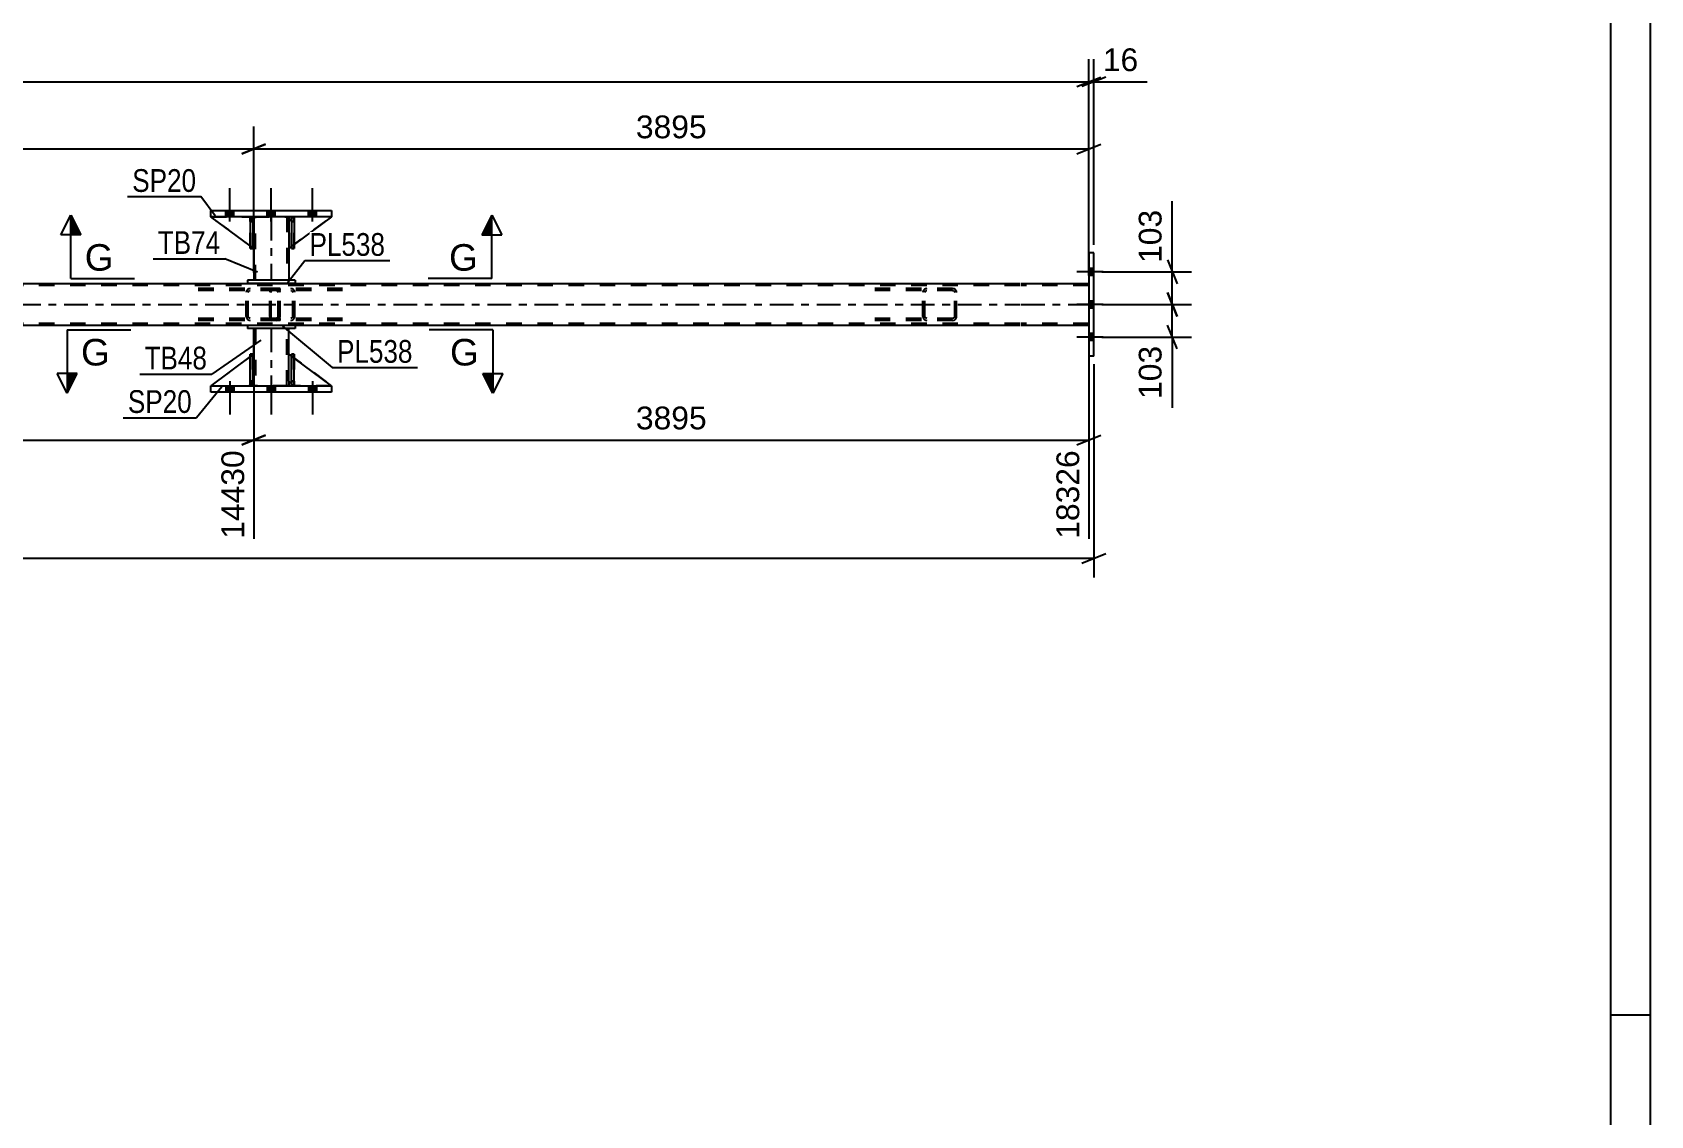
# Model space of a CAD drawing. Header units: millimetres. Extents: x 0 to 841, y 0 to 594.
# Drawn here: x 637.4 to 841, y 136.3 to 272.7 of the extents above; entities that cross this region are included whole.
import ezdxf

# ---------------------------------------------------------------- set-up
doc = ezdxf.new("R2010")
doc.units = ezdxf.units.MM
doc.linetypes.add('DXK_LINE_DOT2', pattern=[3.9198, 1.9599, -1.9599])
doc.linetypes.add('DXK_LINE_DOT3', pattern=[5.9187, 2.979, -0.9799, 0.9799, -0.9799])
doc.styles.add('Arial', font='ARIAL.TTF', dxfattribs={"height": 0.2})
doc.styles.add('Arial Narrow', font='ARIALN.TTF', dxfattribs={"height": 0.2})

# ---------------------------------------------------------------- blocks, each defined once
blk = doc.blocks.new('Unknown-318892622-1113')
at = {"color": 5, "linetype": 'Continuous'}
for p, q in [((841, 0), (841, 594)), ((836, 5), (836, 589)), ((841, 149), (836, 149))]:
    blk.add_line(p, q, dxfattribs=at)
blk = doc.blocks.new('Part-318892622-4234 - 4091')
at = {"color": 2, "linetype": 'Continuous'}
for p, q in [((670.43, 235.81), (664.43, 235.81)), ((664.43, 235.81), (664.43, 235.41)), ((670.43, 235.41), (664.43, 235.41)), ((670.43, 235.81), (670.43, 235.41))]:
    blk.add_line(p, q, dxfattribs=at)
blk = doc.blocks.new('Bolt-318892622-4106 - 4091')
at = {"linetype": 'Continuous'}
for points in [[(661.71, 227.41), (662.75, 227.41), (662.75, 228.21), (661.71, 228.21)], [(661.71, 227.41), (662.75, 227.41), (662.75, 228.21), (661.71, 228.21)], [(661.71, 227.41), (662.75, 227.41), (662.75, 228.21), (661.71, 228.21)], [(666.91, 227.41), (667.95, 227.41), (667.95, 228.21), (666.91, 228.21)], [(666.91, 227.41), (667.95, 227.41), (667.95, 228.21), (666.91, 228.21)], [(672.11, 227.41), (673.15, 227.41), (673.15, 228.21), (672.11, 228.21)], [(672.11, 227.41), (673.15, 227.41), (673.15, 228.21), (672.11, 228.21)], [(672.11, 227.41), (673.15, 227.41), (673.15, 228.21), (672.11, 228.21)]]:
    blk.add_hatch(color=1, dxfattribs=at).paths.add_polyline_path(points)
at = {"color": 1, "linetype": 'Continuous'}
for p, q in [((661.71, 228.21), (661.71, 227.41)), ((661.71, 228.21), (661.71, 227.41)), ((661.71, 228.21), (661.71, 227.41)), ((662.23, 228.81), (662.23, 224.61)), ((662.23, 228.81), (662.23, 224.61)), ((662.23, 228.81), (662.23, 224.61)), ((662.75, 228.21), (662.75, 227.41)), ((662.75, 228.21), (662.75, 227.41)), ((662.75, 228.21), (662.75, 227.41)), ((666.91, 228.21), (666.91, 227.41)), ((666.91, 228.21), (666.91, 227.41)), ((667.43, 228.81), (667.43, 224.61)), ((667.43, 228.81), (667.43, 224.61)), ((667.95, 228.21), (667.95, 227.41)), ((667.95, 228.21), (667.95, 227.41)), ((672.11, 228.21), (672.11, 227.41)), ((672.11, 228.21), (672.11, 227.41)), ((672.11, 228.21), (672.11, 227.41)), ((672.63, 228.81), (672.63, 224.61)), ((672.63, 228.81), (672.63, 224.61)), ((672.63, 228.81), (672.63, 224.61)), ((673.15, 228.21), (673.15, 227.41)), ((673.15, 228.21), (673.15, 227.41)), ((673.15, 228.21), (673.15, 227.41))]:
    blk.add_line(p, q, dxfattribs=at)
blk = doc.blocks.new('Bolt-318892622-4139 - 4091')
at = {"linetype": 'Continuous'}
for points in [[(770.3, 242.99), (770.3, 242.11), (770.94, 242.11), (770.94, 242.99)], [(770.3, 242.99), (770.3, 242.11), (770.94, 242.11), (770.94, 242.99)], [(770.3, 242.99), (770.3, 242.11), (770.94, 242.11), (770.94, 242.99)], [(770.3, 238.87), (770.3, 237.99), (770.94, 237.99), (770.94, 238.87)], [(770.3, 238.87), (770.3, 237.99), (770.94, 237.99), (770.94, 238.87)], [(770.3, 234.79), (770.3, 233.91), (770.94, 233.91), (770.94, 234.79)], [(770.3, 234.79), (770.3, 233.91), (770.94, 233.91), (770.94, 234.79)], [(770.3, 234.79), (770.3, 233.91), (770.94, 233.91), (770.94, 234.79)]]:
    blk.add_hatch(color=1, dxfattribs=at).paths.add_polyline_path(points)
at = {"color": 1, "linetype": 'Continuous'}
for p, q in [((772.1, 242.55), (768.78, 242.55)), ((772.1, 242.55), (768.78, 242.55)), ((772.1, 242.55), (768.78, 242.55)), ((770.94, 242.99), (770.3, 242.99)), ((770.94, 242.99), (770.3, 242.99)), ((770.94, 242.99), (770.3, 242.99)), ((770.94, 242.11), (770.3, 242.11)), ((770.94, 242.11), (770.3, 242.11)), ((770.94, 242.11), (770.3, 242.11)), ((772.1, 238.43), (768.78, 238.43)), ((772.1, 238.43), (768.78, 238.43)), ((770.94, 238.87), (770.3, 238.87)), ((770.94, 238.87), (770.3, 238.87)), ((770.94, 237.99), (770.3, 237.99)), ((770.94, 237.99), (770.3, 237.99)), ((772.1, 234.35), (768.78, 234.35)), ((772.1, 234.35), (768.78, 234.35)), ((772.1, 234.35), (768.78, 234.35)), ((770.94, 234.79), (770.3, 234.79)), ((770.94, 234.79), (770.3, 234.79)), ((770.94, 234.79), (770.3, 234.79)), ((770.94, 233.91), (770.3, 233.91)), ((770.94, 233.91), (770.3, 233.91)), ((770.94, 233.91), (770.3, 233.91))]:
    blk.add_line(p, q, dxfattribs=at)
blk = doc.blocks.new('Part-318892622-4207 - 4091')
at = {"color": 7, "linetype": 'DXK_LINE_DOT2'}
for p, q in [((665.23, 232.21), (659.83, 228.21)), ((665.23, 228.81), (665.23, 232.21)), ((665.23, 232.21), (665.23, 228.81)), ((659.83, 228.21), (664.63, 228.21)), ((664.63, 228.21), (665.23, 228.81)), ((665.23, 228.81), (664.63, 228.21)), ((665.23, 228.81), (665.23, 228.81))]:
    blk.add_line(p, q, dxfattribs=at)
blk = doc.blocks.new('Part-318892622-4147 - 4091')
at = {"color": 2, "linetype": 'Continuous'}
for p, q in [((670.43, 241.49), (664.43, 241.49)), ((664.43, 241.49), (664.43, 241.09)), ((670.43, 241.09), (664.43, 241.09)), ((670.43, 241.49), (670.43, 241.09))]:
    blk.add_line(p, q, dxfattribs=at)
blk = doc.blocks.new('Part-318892622-4216 - 4091')
at = {"color": 7, "linetype": 'DXK_LINE_DOT2'}
for p, q in [((753.17, 240.45), (742.32, 240.45)), ((749.94, 240.45), (749.74, 240.42)), ((753.37, 240.42), (753.17, 240.45)), ((753.17, 240.21), (742.32, 240.21)), ((749.46, 240.16), (749.43, 239.97)), ((749.43, 236.93), (749.43, 239.97)), ((749.68, 239.97), (749.7, 240.06)), ((749.68, 236.93), (749.68, 239.97)), ((749.7, 240.06), (749.76, 240.14)), ((749.76, 240.14), (749.84, 240.19)), ((749.84, 240.19), (749.94, 240.21)), ((753.17, 240.21), (753.27, 240.19)), ((753.27, 240.19), (753.35, 240.14)), ((753.35, 240.14), (753.41, 240.06)), ((753.41, 240.06), (753.43, 239.97)), ((753.43, 236.93), (753.43, 239.97)), ((753.68, 239.97), (753.64, 240.16)), ((753.68, 236.93), (753.68, 239.97)), ((753.17, 236.69), (742.32, 236.69)), ((753.17, 236.45), (742.32, 236.45)), ((749.43, 236.93), (749.46, 236.75)), ((749.7, 236.84), (749.68, 236.93)), ((749.76, 236.76), (749.7, 236.84)), ((749.74, 236.49), (749.94, 236.45)), ((749.84, 236.71), (749.76, 236.76)), ((749.94, 236.69), (749.84, 236.71)), ((753.27, 236.71), (753.17, 236.69)), ((753.17, 236.45), (753.37, 236.49)), ((753.35, 236.76), (753.27, 236.71)), ((753.41, 236.84), (753.35, 236.76)), ((753.43, 236.93), (753.41, 236.84)), ((753.64, 236.75), (753.68, 236.93))]:
    blk.add_line(p, q, dxfattribs=at)
for centre, start, end in [((749.92, 239.95), 110.7583, 155.68), ((753.19, 239.95), 24.32, 69.2417), ((749.92, 236.95), 204.32, 249.2417), ((753.19, 236.95), 290.7583, 335.68)]:
    blk.add_arc(centre, 0.496, start, end, dxfattribs=at)
blk = doc.blocks.new('Part-318892622-4152 - 4091')
at = {"color": 2, "linetype": 'Continuous'}
for p, q in [((102.77, 241.09), (761.68, 241.09)), ((761.78, 241.09), (770.3, 241.09)), ((664.43, 235.81), (500.16, 235.81)), ((761.68, 235.81), (670.43, 235.81)), ((770.3, 235.81), (761.78, 235.81))]:
    blk.add_line(p, q, dxfattribs=at)
at = {"color": 7, "linetype": 'DXK_LINE_DOT2'}
for p, q in [((761.68, 240.85), (102.77, 240.85)), ((770.3, 240.85), (761.78, 240.85)), ((770.3, 241.09), (770.3, 235.81)), ((761.68, 236.05), (102.77, 236.05)), ((670.43, 235.81), (664.43, 235.81)), ((770.3, 236.05), (761.78, 236.05))]:
    blk.add_line(p, q, dxfattribs=at)
at = {"color": 7, "linetype": 'DXK_LINE_DOT3'}
for p, q in [((102.77, 238.45), (761.68, 238.45)), ((761.78, 238.45), (770.3, 238.45))]:
    blk.add_line(p, q, dxfattribs=at)
blk = doc.blocks.new('Part-318892622-4229 - 4091')
at = {"color": 2, "linetype": 'Continuous'}
for p, q in [((665.23, 232.21), (665.23, 235.41)), ((669.63, 232.21), (669.63, 235.41)), ((665.23, 228.21), (665.23, 228.81)), ((669.63, 228.81), (669.63, 228.21))]:
    blk.add_line(p, q, dxfattribs=at)
at = {"color": 7, "linetype": 'DXK_LINE_DOT2'}
for p, q in [((669.63, 235.41), (665.23, 235.41)), ((665.47, 235.41), (665.47, 228.21)), ((669.39, 228.21), (669.39, 235.41)), ((665.23, 228.81), (665.23, 232.21)), ((669.63, 228.81), (669.63, 232.21)), ((669.63, 228.21), (665.23, 228.21))]:
    blk.add_line(p, q, dxfattribs=at)
at = {"color": 7, "linetype": 'DXK_LINE_DOT3'}
blk.add_line((667.43, 235.41), (667.43, 228.21), dxfattribs=at)
blk = doc.blocks.new('Part-318892622-4177 - 4091')
at = {"color": 2, "linetype": 'Continuous'}
for p, q in [((664.79, 245.82), (659.83, 249.49)), ((664.79, 249.34), (664.63, 249.49)), ((665.23, 248.89), (665.11, 249.02)), ((665.23, 248.89), (665.23, 248.89)), ((665.23, 245.49), (665.23, 248.89)), ((665.11, 245.59), (665.23, 245.49)), ((665.23, 245.49), (665.23, 245.49))]:
    blk.add_line(p, q, dxfattribs=at)
at = {"color": 7, "linetype": 'DXK_LINE_DOT2'}
for p, q in [((664.63, 249.49), (659.83, 249.49)), ((659.83, 249.49), (659.83, 249.49)), ((664.63, 249.49), (665.23, 248.89)), ((665.11, 249.02), (664.79, 249.34)), ((665.23, 248.89), (665.23, 245.49)), ((665.11, 245.59), (664.79, 245.82))]:
    blk.add_line(p, q, dxfattribs=at)
blk = doc.blocks.new('Part-318892622-4178 - 4091')
at = {"color": 7, "linetype": 'DXK_LINE_DOT2'}
for p, q in [((669.99, 248.89), (669.99, 249.49)), ((669.99, 249.49), (669.99, 249.49)), ((669.99, 249.49), (669.99, 245.49)), ((669.99, 249.49), (670.31, 249.49)), ((669.99, 245.49), (669.99, 248.89)), ((669.99, 248.89), (670.31, 248.89)), ((670.31, 249.49), (670.31, 248.89)), ((670.31, 245.49), (670.31, 249.49)), ((670.31, 248.89), (670.31, 245.49)), ((669.99, 245.49), (670.31, 245.49))]:
    blk.add_line(p, q, dxfattribs=at)
blk = doc.blocks.new('Part-318892622-4179 - 4091')
at = {"color": 7, "linetype": 'DXK_LINE_DOT2'}
for p, q in [((664.79, 248.89), (664.79, 249.49)), ((664.79, 249.49), (664.79, 249.49)), ((664.79, 249.49), (664.79, 245.49)), ((664.79, 249.49), (665.11, 249.49)), ((664.79, 245.49), (664.79, 248.89)), ((664.79, 248.89), (665.11, 248.89)), ((665.11, 249.49), (665.11, 248.89)), ((665.11, 245.49), (665.11, 249.49)), ((665.11, 248.89), (665.11, 245.49)), ((664.79, 245.49), (665.11, 245.49))]:
    blk.add_line(p, q, dxfattribs=at)
blk = doc.blocks.new('Part-318892622-4180 - 4091')
at = {"color": 2, "linetype": 'Continuous'}
for p, q in [((670.31, 249.49), (669.99, 249.49)), ((669.99, 249.49), (669.99, 245.49)), ((670.31, 249.49), (670.31, 249.49)), ((670.31, 249.49), (670.31, 245.49)), ((670.31, 245.49), (669.99, 245.49))]:
    blk.add_line(p, q, dxfattribs=at)
at = {"color": 7, "linetype": 'DXK_LINE_DOT2'}
for p, q in [((669.99, 249.49), (669.99, 248.89)), ((669.99, 249.49), (669.99, 249.49)), ((670.31, 248.89), (669.99, 248.89)), ((669.99, 248.89), (669.99, 245.49)), ((670.31, 248.89), (670.31, 249.49)), ((670.31, 249.49), (670.31, 249.49)), ((670.31, 245.49), (670.31, 248.89))]:
    blk.add_line(p, q, dxfattribs=at)
blk = doc.blocks.new('Part-318892622-4181 - 4091')
at = {"color": 2, "linetype": 'Continuous'}
for p, q in [((665.11, 249.49), (664.79, 249.49)), ((664.79, 249.49), (664.79, 245.49)), ((665.11, 249.49), (665.11, 249.49)), ((665.11, 249.49), (665.11, 245.49)), ((665.11, 245.49), (664.79, 245.49))]:
    blk.add_line(p, q, dxfattribs=at)
at = {"color": 7, "linetype": 'DXK_LINE_DOT2'}
for p, q in [((664.79, 249.49), (664.79, 248.89)), ((664.79, 249.49), (664.79, 249.49)), ((665.11, 248.89), (664.79, 248.89)), ((664.79, 248.89), (664.79, 245.49)), ((665.11, 248.89), (665.11, 249.49)), ((665.11, 249.49), (665.11, 249.49)), ((665.11, 245.49), (665.11, 248.89))]:
    blk.add_line(p, q, dxfattribs=at)
blk = doc.blocks.new('Part-318892622-4186 - 4091')
at = {"color": 2, "linetype": 'Continuous'}
for p, q in [((665.23, 249.49), (665.23, 248.89)), ((669.63, 249.49), (669.63, 248.89)), ((665.23, 245.49), (665.23, 241.49)), ((669.63, 245.49), (669.63, 241.49))]:
    blk.add_line(p, q, dxfattribs=at)
at = {"color": 7, "linetype": 'DXK_LINE_DOT2'}
for p, q in [((665.23, 249.49), (669.63, 249.49)), ((665.23, 248.89), (665.23, 245.49)), ((665.47, 241.49), (665.47, 249.49)), ((669.39, 249.49), (669.39, 241.49)), ((669.63, 248.89), (669.63, 245.49)), ((669.63, 241.49), (665.23, 241.49))]:
    blk.add_line(p, q, dxfattribs=at)
at = {"color": 7, "linetype": 'DXK_LINE_DOT3'}
blk.add_line((667.43, 249.49), (667.43, 241.49), dxfattribs=at)
blk = doc.blocks.new('Part-318892622-4205 - 4091')
at = {"color": 7, "linetype": 'DXK_LINE_DOT2'}
for p, q in [((669.63, 228.81), (669.63, 232.21)), ((669.63, 232.21), (675.03, 228.21)), ((670.23, 228.21), (669.63, 228.81)), ((675.03, 228.21), (670.23, 228.21))]:
    blk.add_line(p, q, dxfattribs=at)
blk = doc.blocks.new('Part-318892622-4206 - 4091')
at = {"color": 2, "linetype": 'Continuous'}
for p, q in [((669.63, 228.81), (669.63, 232.21)), ((669.63, 232.21), (669.99, 231.95)), ((675.03, 228.21), (670.31, 231.71)), ((669.99, 228.46), (669.63, 228.81))]:
    blk.add_line(p, q, dxfattribs=at)
at = {"color": 7, "linetype": 'DXK_LINE_DOT2'}
for p, q in [((670.31, 231.71), (669.99, 231.95)), ((669.99, 228.46), (670.23, 228.21)), ((670.23, 228.21), (675.03, 228.21))]:
    blk.add_line(p, q, dxfattribs=at)
blk = doc.blocks.new('Part-318892622-4208 - 4091')
at = {"color": 2, "linetype": 'Continuous'}
for p, q in [((665.23, 232.21), (665.11, 232.12)), ((665.23, 228.81), (665.23, 232.21)), ((664.79, 231.88), (659.83, 228.21)), ((664.79, 228.37), (664.63, 228.21)), ((665.23, 228.81), (665.11, 228.69)), ((665.23, 228.81), (665.23, 228.81))]:
    blk.add_line(p, q, dxfattribs=at)
at = {"color": 7, "linetype": 'DXK_LINE_DOT2'}
for p, q in [((665.23, 228.81), (665.23, 232.21)), ((665.11, 232.12), (664.79, 231.88)), ((659.83, 228.21), (659.83, 228.21)), ((659.83, 228.21), (664.63, 228.21)), ((665.23, 228.81), (664.63, 228.21)), ((665.11, 228.69), (664.79, 228.37))]:
    blk.add_line(p, q, dxfattribs=at)
blk = doc.blocks.new('Part-318892622-4209 - 4091')
at = {"color": 7, "linetype": 'DXK_LINE_DOT2'}
for p, q in [((670.31, 232.21), (669.99, 232.21)), ((669.99, 228.81), (669.99, 232.21)), ((669.99, 232.21), (669.99, 228.21)), ((670.31, 232.21), (670.31, 228.81)), ((670.31, 228.21), (670.31, 232.21)), ((670.31, 228.81), (669.99, 228.81)), ((669.99, 228.21), (669.99, 228.81)), ((670.31, 228.21), (669.99, 228.21)), ((670.31, 228.81), (670.31, 228.21)), ((670.31, 228.21), (670.31, 228.21))]:
    blk.add_line(p, q, dxfattribs=at)
blk = doc.blocks.new('Part-318892622-4210 - 4091')
at = {"color": 7, "linetype": 'DXK_LINE_DOT2'}
for p, q in [((665.11, 232.21), (664.79, 232.21)), ((664.79, 228.81), (664.79, 232.21)), ((664.79, 228.21), (664.79, 232.21)), ((665.11, 232.21), (665.11, 228.81)), ((665.11, 228.21), (665.11, 232.21)), ((665.11, 228.81), (664.79, 228.81)), ((664.79, 228.21), (664.79, 228.81)), ((665.11, 228.21), (664.79, 228.21)), ((665.11, 228.81), (665.11, 228.21)), ((665.11, 228.21), (665.11, 228.21))]:
    blk.add_line(p, q, dxfattribs=at)
blk = doc.blocks.new('Part-318892622-4223 - 4091')
at = {"color": 2, "linetype": 'Continuous'}
for p, q in [((669.99, 228.21), (669.99, 232.21)), ((669.99, 232.21), (670.31, 232.21)), ((670.31, 228.21), (670.31, 232.21)), ((669.99, 228.21), (669.99, 228.21)), ((670.31, 228.21), (669.99, 228.21))]:
    blk.add_line(p, q, dxfattribs=at)
at = {"color": 7, "linetype": 'DXK_LINE_DOT2'}
for p, q in [((669.99, 232.21), (669.99, 228.81)), ((670.31, 228.81), (670.31, 232.21)), ((669.99, 228.81), (669.99, 228.21)), ((669.99, 228.81), (670.31, 228.81)), ((669.99, 228.21), (669.99, 228.21)), ((669.99, 228.21), (669.99, 228.21)), ((670.31, 228.21), (670.31, 228.81)), ((670.31, 228.21), (670.31, 228.21))]:
    blk.add_line(p, q, dxfattribs=at)
blk = doc.blocks.new('Part-318892622-4224 - 4091')
at = {"color": 2, "linetype": 'Continuous'}
for p, q in [((664.79, 228.21), (664.79, 232.21)), ((664.79, 232.21), (665.11, 232.21)), ((665.11, 228.21), (665.11, 232.21)), ((664.79, 228.21), (664.79, 228.21)), ((665.11, 228.21), (664.79, 228.21))]:
    blk.add_line(p, q, dxfattribs=at)
at = {"color": 7, "linetype": 'DXK_LINE_DOT2'}
for p, q in [((664.79, 232.21), (664.79, 228.81)), ((665.11, 228.81), (665.11, 232.21)), ((664.79, 228.81), (664.79, 228.21)), ((664.79, 228.81), (665.11, 228.81)), ((664.79, 228.21), (664.79, 228.21)), ((664.79, 228.21), (664.79, 228.21)), ((665.11, 228.21), (665.11, 228.81)), ((665.11, 228.21), (665.11, 228.21))]:
    blk.add_line(p, q, dxfattribs=at)
blk = doc.blocks.new('Bolt-318892622-4255 - 4091')
at = {"linetype": 'Continuous'}
for points in [[(662.75, 250.29), (661.71, 250.29), (661.71, 249.49), (662.75, 249.49)], [(662.75, 250.29), (661.71, 250.29), (661.71, 249.49), (662.75, 249.49)], [(662.75, 250.29), (661.71, 250.29), (661.71, 249.49), (662.75, 249.49)], [(667.95, 250.29), (666.91, 250.29), (666.91, 249.49), (667.95, 249.49)], [(667.95, 250.29), (666.91, 250.29), (666.91, 249.49), (667.95, 249.49)], [(673.15, 250.29), (672.11, 250.29), (672.11, 249.49), (673.15, 249.49)], [(673.15, 250.29), (672.11, 250.29), (672.11, 249.49), (673.15, 249.49)], [(673.15, 250.29), (672.11, 250.29), (672.11, 249.49), (673.15, 249.49)]]:
    blk.add_hatch(color=1, dxfattribs=at).paths.add_polyline_path(points)
at = {"color": 1, "linetype": 'Continuous'}
for p, q in [((662.23, 248.89), (662.23, 253.09)), ((662.23, 248.89), (662.23, 253.09)), ((662.23, 248.89), (662.23, 253.09)), ((667.43, 248.89), (667.43, 253.09)), ((667.43, 248.89), (667.43, 253.09)), ((672.63, 248.89), (672.63, 253.09)), ((672.63, 248.89), (672.63, 253.09)), ((672.63, 248.89), (672.63, 253.09)), ((661.71, 249.49), (661.71, 250.29)), ((661.71, 249.49), (661.71, 250.29)), ((661.71, 249.49), (661.71, 250.29)), ((662.75, 249.49), (662.75, 250.29)), ((662.75, 249.49), (662.75, 250.29)), ((662.75, 249.49), (662.75, 250.29)), ((666.91, 249.49), (666.91, 250.29)), ((666.91, 249.49), (666.91, 250.29)), ((667.95, 249.49), (667.95, 250.29)), ((667.95, 249.49), (667.95, 250.29)), ((672.11, 249.49), (672.11, 250.29)), ((672.11, 249.49), (672.11, 250.29)), ((672.11, 249.49), (672.11, 250.29)), ((673.15, 249.49), (673.15, 250.29)), ((673.15, 249.49), (673.15, 250.29)), ((673.15, 249.49), (673.15, 250.29))]:
    blk.add_line(p, q, dxfattribs=at)
blk = doc.blocks.new('Part-318892622-4280 - 4091')
at = {"color": 7, "linetype": 'DXK_LINE_DOT2'}
for p, q in [((668.04, 240.45), (657.18, 240.45)), ((664.8, 240.45), (664.61, 240.42)), ((668.23, 240.42), (668.04, 240.45)), ((668.04, 240.21), (657.18, 240.21)), ((664.33, 240.16), (664.29, 239.97)), ((664.29, 236.93), (664.29, 239.97)), ((664.55, 239.97), (664.57, 240.06)), ((664.55, 236.93), (664.55, 239.97)), ((664.57, 240.06), (664.62, 240.14)), ((664.62, 240.14), (664.7, 240.19)), ((664.7, 240.19), (664.8, 240.21)), ((668.04, 240.21), (668.13, 240.19)), ((668.13, 240.19), (668.22, 240.14)), ((668.22, 240.14), (668.27, 240.06)), ((668.27, 240.06), (668.29, 239.97)), ((668.29, 236.93), (668.29, 239.97)), ((668.55, 239.97), (668.51, 240.16)), ((668.55, 236.93), (668.55, 239.97)), ((668.04, 236.69), (657.18, 236.69)), ((668.04, 236.45), (657.18, 236.45)), ((664.29, 236.93), (664.33, 236.75)), ((664.57, 236.84), (664.55, 236.93)), ((664.62, 236.76), (664.57, 236.84)), ((664.61, 236.49), (664.8, 236.45)), ((664.7, 236.71), (664.62, 236.76)), ((664.8, 236.69), (664.7, 236.71)), ((668.13, 236.71), (668.04, 236.69)), ((668.04, 236.45), (668.23, 236.49)), ((668.22, 236.76), (668.13, 236.71)), ((668.27, 236.84), (668.22, 236.76)), ((668.29, 236.93), (668.27, 236.84)), ((668.51, 236.75), (668.55, 236.93))]:
    blk.add_line(p, q, dxfattribs=at)
for centre, start, end in [((664.78, 239.95), 110.7583, 155.68), ((668.06, 239.95), 24.32, 69.2417), ((664.78, 236.95), 204.32, 249.2417), ((668.06, 236.95), 290.7583, 335.68)]:
    blk.add_arc(centre, 0.496, start, end, dxfattribs=at)
blk = doc.blocks.new('Part-318892622-4288 - 4091')
at = {"color": 2, "linetype": 'Continuous'}
for p, q in [((659.83, 249.49), (659.83, 250.29)), ((659.83, 250.29), (675.03, 250.29)), ((675.03, 249.49), (659.83, 249.49)), ((675.03, 250.29), (675.03, 249.49))]:
    blk.add_line(p, q, dxfattribs=at)
blk = doc.blocks.new('Part-318892622-4293 - 4091')
at = {"color": 2, "linetype": 'Continuous'}
for p, q in [((659.83, 228.21), (659.83, 228.21)), ((659.83, 227.41), (659.83, 228.21)), ((659.83, 228.21), (675.03, 228.21)), ((675.03, 228.21), (675.03, 228.21)), ((675.03, 228.21), (675.03, 227.41)), ((659.83, 227.41), (659.83, 227.41)), ((675.03, 227.41), (659.83, 227.41)), ((675.03, 227.41), (675.03, 227.41))]:
    blk.add_line(p, q, dxfattribs=at)
at = {"color": 7, "linetype": 'DXK_LINE_DOT2'}
for p, q in [((659.83, 227.41), (659.83, 228.21)), ((675.03, 228.21), (675.03, 227.41))]:
    blk.add_line(p, q, dxfattribs=at)
blk = doc.blocks.new('Part-318892622-4294 - 4091')
at = {"color": 7, "linetype": 'DXK_LINE_DOT2'}
for p, q in [((670.23, 249.49), (669.63, 248.89)), ((669.63, 245.49), (675.03, 249.49)), ((669.63, 248.89), (669.63, 245.49)), ((675.03, 249.49), (670.23, 249.49))]:
    blk.add_line(p, q, dxfattribs=at)
blk = doc.blocks.new('Part-318892622-4295 - 4091')
at = {"color": 2, "linetype": 'Continuous'}
for p, q in [((669.99, 249.25), (669.63, 248.89)), ((669.63, 248.89), (669.63, 245.49)), ((675.03, 249.49), (670.31, 245.99)), ((669.63, 245.49), (669.99, 245.76))]:
    blk.add_line(p, q, dxfattribs=at)
at = {"color": 7, "linetype": 'DXK_LINE_DOT2'}
for p, q in [((670.23, 249.49), (669.99, 249.25)), ((675.03, 249.49), (670.23, 249.49)), ((675.03, 249.49), (675.03, 249.49)), ((675.03, 249.49), (675.03, 249.49)), ((670.31, 245.99), (669.99, 245.76))]:
    blk.add_line(p, q, dxfattribs=at)
blk = doc.blocks.new('Part-318892622-4296 - 4091')
at = {"color": 7, "linetype": 'DXK_LINE_DOT2'}
for p, q in [((665.23, 245.49), (659.83, 249.49)), ((659.83, 249.49), (664.63, 249.49)), ((664.63, 249.49), (665.23, 248.89)), ((665.23, 248.89), (664.63, 249.49)), ((665.23, 248.89), (665.23, 245.49)), ((665.23, 248.89), (665.23, 248.89)), ((665.23, 248.89), (665.23, 245.49))]:
    blk.add_line(p, q, dxfattribs=at)
blk = doc.blocks.new('Part-318892622-4299 - 4091')
at = {"color": 7, "linetype": 'DXK_LINE_DOT2'}
for p, q in [((667.36, 240.31), (667.31, 240.16)), ((667.45, 240.42), (667.36, 240.31)), ((667.56, 240.45), (667.45, 240.42)), ((676.42, 240.45), (667.56, 240.45)), ((668.55, 240.21), (668.55, 240.45)), ((670.08, 240.42), (669.89, 240.45)), ((667.31, 240.16), (667.28, 239.97)), ((667.28, 236.93), (667.28, 239.97)), ((667.42, 239.97), (667.43, 240.06)), ((667.42, 236.93), (667.42, 239.97)), ((667.43, 240.06), (667.46, 240.14)), ((667.46, 240.14), (667.5, 240.19)), ((667.5, 240.19), (667.56, 240.21)), ((676.42, 240.21), (667.56, 240.21)), ((669.89, 240.21), (669.99, 240.19)), ((669.99, 240.19), (670.07, 240.14)), ((670.07, 240.14), (670.12, 240.06)), ((670.12, 240.06), (670.14, 239.97)), ((670.14, 236.93), (670.14, 239.97)), ((670.39, 239.97), (670.35, 240.16)), ((670.39, 236.93), (670.39, 239.97)), ((667.28, 236.93), (667.31, 236.75)), ((667.31, 236.75), (667.36, 236.59)), ((667.36, 236.59), (667.45, 236.49)), ((667.43, 236.84), (667.42, 236.93)), ((667.46, 236.76), (667.43, 236.84)), ((667.45, 236.49), (667.56, 236.45)), ((667.5, 236.71), (667.46, 236.76)), ((667.56, 236.69), (667.5, 236.71)), ((676.42, 236.69), (667.56, 236.69)), ((676.42, 236.45), (667.56, 236.45)), ((668.55, 236.45), (668.55, 236.69)), ((669.99, 236.71), (669.89, 236.69)), ((669.89, 236.45), (670.08, 236.49)), ((670.07, 236.76), (669.99, 236.71)), ((670.12, 236.84), (670.07, 236.76)), ((670.14, 236.93), (670.12, 236.84)), ((670.35, 236.75), (670.39, 236.93))]:
    blk.add_line(p, q, dxfattribs=at)
for centre, start, end in [((669.9, 239.96), 23.8494, 68.8059), ((669.9, 236.95), 291.1941, 336.1506)]:
    blk.add_arc(centre, 0.492, start, end, dxfattribs=at)
blk = doc.blocks.new('Part-318892622-4316 - 4091')
at = {"color": 2, "linetype": 'Continuous'}
for p, q in [((770.94, 244.95), (770.3, 244.95)), ((770.3, 244.95), (770.3, 231.95)), ((770.94, 231.95), (770.94, 244.95)), ((770.94, 231.95), (770.3, 231.95))]:
    blk.add_line(p, q, dxfattribs=at)
blk = doc.blocks.new('StraightDimension-318892622-4525 - 4091')
at = {"color": 7, "linetype": 'Continuous'}
for p, q in [((770.94, 230.95), (770.94, 204.1)), ((93.51, 206.5), (770.94, 206.5)), ((769.44, 205.9), (772.44, 207.1))]:
    blk.add_line(p, q, dxfattribs=at)
blk = doc.blocks.new('StraightDimension-318892622-4394 - 4091')
at = {"color": 7, "linetype": 'Continuous'}
for p, q in [((494.96, 234.41), (494.96, 208.96)), ((665.23, 234.41), (665.23, 208.96)), ((496.46, 221.98), (493.46, 220.78)), ((663.73, 220.78), (666.73, 221.98)), ((494.96, 221.38), (665.23, 221.38))]:
    blk.add_line(p, q, dxfattribs=at)
at = {"color": 0}
blk.add_wipeout([(585.14, 222.13), (585.14, 226.33), (575.05, 226.33), (575.05, 222.13)], dxfattribs=at)
at = {"color": 0, "linetype": 'Continuous'}
blk.add_wipeout([(664.63, 220.68), (660.43, 220.68), (660.43, 208.36), (664.63, 208.36)], dxfattribs=at)
at = {"color": 3, "style": 'Arial'}
blk.add_text('4257', height=2.865, dxfattribs=at).set_placement((575.65, 222.73))
at = {"color": 3, "linetype": 'Continuous', "style": 'Arial'}
blk.add_text('14430', height=2.865, rotation=90.0002, dxfattribs=at).set_placement((664.03, 208.96))
blk = doc.blocks.new('StraightDimension-318892622-4407 - 4091')
at = {"color": 7, "linetype": 'Continuous'}
for p, q in [((665.23, 234.41), (665.23, 208.96)), ((770.3, 234.83), (770.3, 208.96)), ((666.73, 221.98), (663.73, 220.78)), ((768.8, 220.78), (771.8, 221.98)), ((665.23, 221.38), (770.3, 221.38))]:
    blk.add_line(p, q, dxfattribs=at)
at = {"color": 0}
blk.add_wipeout([(722.81, 222.13), (722.81, 226.33), (712.72, 226.33), (712.72, 222.13)], dxfattribs=at)
at = {"color": 0, "linetype": 'Continuous'}
blk.add_wipeout([(769.7, 220.68), (765.5, 220.68), (765.5, 208.36), (769.7, 208.36)], dxfattribs=at)
at = {"color": 3, "style": 'Arial'}
blk.add_text('3895', height=2.865, dxfattribs=at).set_placement((713.32, 222.73))
at = {"color": 3, "linetype": 'Continuous', "style": 'Arial'}
blk.add_text('18326', height=2.865, rotation=90.0002, dxfattribs=at).set_placement((769.1, 208.96))
blk = doc.blocks.new('StraightDimension-318892622-4450 - 4091')
at = {"color": 7, "linetype": 'Continuous'}
for p, q in [((494.96, 242.49), (494.96, 260.87)), ((665.23, 242.49), (665.23, 260.87)), ((496.46, 258.62), (493.46, 257.42)), ((663.73, 257.42), (666.73, 258.62)), ((494.96, 258.02), (665.23, 258.02))]:
    blk.add_line(p, q, dxfattribs=at)
at = {"color": 0}
blk.add_wipeout([(585.14, 258.77), (585.14, 262.97), (575.05, 262.97), (575.05, 258.77)], dxfattribs=at)
at = {"color": 3, "style": 'Arial'}
blk.add_text('4257', height=2.865, dxfattribs=at).set_placement((575.65, 259.37))
blk = doc.blocks.new('StraightDimension-318892622-4463 - 4091')
at = {"color": 7, "linetype": 'Continuous'}
for p, q in [((665.23, 242.49), (665.23, 260.87)), ((770.3, 242.09), (770.3, 260.87)), ((666.73, 258.62), (663.73, 257.42)), ((768.8, 257.42), (771.8, 258.62)), ((665.23, 258.02), (770.3, 258.02))]:
    blk.add_line(p, q, dxfattribs=at)
at = {"color": 0}
blk.add_wipeout([(722.81, 258.77), (722.81, 262.97), (712.72, 262.97), (712.72, 258.77)], dxfattribs=at)
at = {"color": 3, "style": 'Arial'}
blk.add_text('3895', height=2.865, dxfattribs=at).set_placement((713.32, 259.37))
blk = doc.blocks.new('StraightDimension-318892622-4477 - 4091')
at = {"color": 7, "linetype": 'Continuous'}
for p, q in [((771.94, 242.55), (783.21, 242.55)), ((780.21, 244.05), (781.41, 241.05)), ((780.81, 238.45), (780.81, 242.55)), ((771.94, 238.45), (783.21, 238.45)), ((781.41, 236.95), (780.21, 239.95))]:
    blk.add_line(p, q, dxfattribs=at)
at = {"color": 0}
blk.add_wipeout([(780.06, 250.95), (775.86, 250.95), (775.86, 243.08), (780.06, 243.08)], dxfattribs=at)
at = {"color": 7, "linetype": 'Continuous'}
blk.add_line((780.81, 242.55), (780.81, 251.47), dxfattribs=at)
blk.add_line((780.81, 242.55), (780.81, 251.47), dxfattribs=at)
at = {"color": 3, "style": 'Arial'}
blk.add_text('103', height=2.865, rotation=90.0002, dxfattribs=at).set_placement((779.46, 243.68))
blk = doc.blocks.new('StraightDimension-318892622-4485 - 4091')
at = {"color": 7, "linetype": 'Continuous'}
for p, q in [((771.94, 238.45), (783.21, 238.45)), ((780.21, 239.95), (781.41, 236.95)), ((780.81, 234.35), (780.81, 238.45)), ((771.94, 234.35), (783.21, 234.35)), ((781.41, 232.85), (780.21, 235.85))]:
    blk.add_line(p, q, dxfattribs=at)
at = {"color": 0}
blk.add_wipeout([(780.06, 233.83), (775.86, 233.83), (775.86, 225.96), (780.06, 225.96)], dxfattribs=at)
at = {"color": 7, "linetype": 'Continuous'}
blk.add_line((780.81, 234.35), (780.81, 225.43), dxfattribs=at)
blk.add_line((780.81, 234.35), (780.81, 225.43), dxfattribs=at)
at = {"color": 3, "style": 'Arial'}
blk.add_text('103', height=2.865, rotation=90.0002, dxfattribs=at).set_placement((779.46, 226.56))
blk = doc.blocks.new('StraightDimension-318892622-4494 - 4091')
at = {"color": 7, "linetype": 'Continuous'}
for p, q in [((770.3, 245.95), (770.3, 269.32)), ((770.94, 245.95), (770.94, 269.32)), ((768.8, 265.87), (771.8, 267.07)), ((772.44, 267.07), (769.44, 265.87)), ((770.3, 266.47), (770.94, 266.47))]:
    blk.add_line(p, q, dxfattribs=at)
at = {"color": 0}
blk.add_wipeout([(777.11, 267.22), (777.11, 271.42), (771.47, 271.42), (771.47, 267.22)], dxfattribs=at)
at = {"color": 7, "linetype": 'Continuous'}
blk.add_line((770.94, 266.47), (777.64, 266.47), dxfattribs=at)
blk.add_line((770.94, 266.47), (777.64, 266.47), dxfattribs=at)
at = {"color": 3, "style": 'Arial'}
blk.add_text('16', height=2.865, dxfattribs=at).set_placement((772.07, 267.82))
blk = doc.blocks.new('StraightDimension-318892622-4504 - 4091')
at = {"color": 7, "linetype": 'Continuous'}
for p, q in [((770.3, 245.95), (770.3, 269.32)), ((768.8, 265.87), (771.8, 267.07)), ((94.15, 266.47), (770.3, 266.47))]:
    blk.add_line(p, q, dxfattribs=at)
blk = doc.blocks.new('Mark-318892622-4143 - 4091')
at = {"color": 0}
blk.add_wipeout([(681.76, 244.57), (681.76, 247.57), (672.26, 247.57), (672.26, 244.57)], dxfattribs=at)
blk.add_wipeout([(681.76, 244.57), (681.76, 247.57), (672.26, 247.57), (672.26, 244.57)], dxfattribs=at)
at = {"color": 30, "linetype": 'Continuous'}
for p, q in [((669.46, 241.13), (671.66, 243.97)), ((671.66, 243.97), (682.36, 243.97))]:
    blk.add_line(p, q, dxfattribs=at)
at = {"color": 3, "style": 'Arial Narrow'}
blk.add_text('PL538', height=2.863, dxfattribs=at).set_placement((672.26, 244.57))
blk = doc.blocks.new('Mark-318892622-4182 - 4091')
at = {"color": 0}
blk.add_wipeout([(661.01, 244.81), (661.01, 247.81), (653.16, 247.81), (653.16, 244.81)], dxfattribs=at)
blk.add_wipeout([(661.01, 244.81), (661.01, 247.81), (653.16, 247.81), (653.16, 244.81)], dxfattribs=at)
at = {"color": 30, "linetype": 'Continuous'}
for p in [(652.56, 244.21), (665.69, 242.5)]:
    blk.add_line(p, (661.61, 244.21), dxfattribs=at)
at = {"color": 3, "style": 'Arial Narrow'}
blk.add_text('TB74', height=2.863, dxfattribs=at).set_placement((653.16, 244.81))
blk = doc.blocks.new('Mark-318892622-4225 - 4091')
at = {"color": 0}
blk.add_wipeout([(659.35, 230.27), (659.35, 233.27), (651.5, 233.27), (651.5, 230.27)], dxfattribs=at)
blk.add_wipeout([(659.35, 230.27), (659.35, 233.27), (651.5, 233.27), (651.5, 230.27)], dxfattribs=at)
at = {"color": 30, "linetype": 'Continuous'}
for p in [(666.12, 233.96), (650.9, 229.67)]:
    blk.add_line(p, (659.95, 229.67), dxfattribs=at)
at = {"color": 3, "style": 'Arial Narrow'}
blk.add_text('TB48', height=2.863, dxfattribs=at).set_placement((651.5, 230.27))
blk = doc.blocks.new('Mark-318892622-4230 - 4091')
at = {"color": 0}
blk.add_wipeout([(685.23, 231.11), (685.23, 234.11), (675.72, 234.11), (675.72, 231.11)], dxfattribs=at)
blk.add_wipeout([(685.23, 231.11), (685.23, 234.11), (675.72, 234.11), (675.72, 231.11)], dxfattribs=at)
at = {"color": 30, "linetype": 'Continuous'}
for p, q in [((668.86, 235.72), (675.12, 230.51)), ((675.12, 230.51), (685.83, 230.51))]:
    blk.add_line(p, q, dxfattribs=at)
at = {"color": 3, "style": 'Arial Narrow'}
blk.add_text('PL538', height=2.863, dxfattribs=at).set_placement((675.72, 231.11))
blk = doc.blocks.new('Mark-318892622-4284 - 4091')
at = {"color": 0}
blk.add_wipeout([(657.99, 252.62), (657.99, 255.62), (649.95, 255.62), (649.95, 252.62)], dxfattribs=at)
blk.add_wipeout([(657.99, 252.62), (657.99, 255.62), (649.95, 255.62), (649.95, 252.62)], dxfattribs=at)
at = {"color": 30, "linetype": 'Continuous'}
for p in [(649.35, 252.02), (660.39, 249.6)]:
    blk.add_line(p, (658.59, 252.02), dxfattribs=at)
at = {"color": 3, "style": 'Arial Narrow'}
blk.add_text('SP20', height=2.863, dxfattribs=at).set_placement((649.95, 252.62))
blk = doc.blocks.new('Mark-318892622-4289 - 4091')
at = {"color": 0}
blk.add_wipeout([(657.44, 224.8), (657.44, 227.8), (649.4, 227.8), (649.4, 224.8)], dxfattribs=at)
blk.add_wipeout([(657.44, 224.8), (657.44, 227.8), (649.4, 227.8), (649.4, 224.8)], dxfattribs=at)
at = {"color": 30, "linetype": 'Continuous'}
for p in [(661.21, 228.08), (648.8, 224.2)]:
    blk.add_line(p, (658.04, 224.2), dxfattribs=at)
at = {"color": 3, "style": 'Arial Narrow'}
blk.add_text('SP20', height=2.863, dxfattribs=at).set_placement((649.4, 224.8))
blk = doc.blocks.new('SectionMark-318892622-4642 - 4091')
at = {"color": 6, "linetype": 'Continuous'}
for p, q in [((640.97, 247.2), (642.22, 249.7)), ((642.22, 241.7), (642.22, 249.7)), ((695.19, 241.7), (695.19, 249.7)), ((695.19, 249.7), (696.44, 247.2))]:
    blk.add_line(p, q, dxfattribs=at)
at = {"color": 0, "linetype": 'Continuous'}
for points in [[(647.6, 242.7), (647.6, 246.2), (643.97, 246.2), (643.97, 242.7)], [(693.44, 242.7), (693.44, 246.2), (689.81, 246.2), (689.81, 242.7)]]:
    blk.add_wipeout(points, dxfattribs=at)
at = {"linetype": 'Continuous'}
for points in [[(643.47, 247.2), (642.22, 247.2), (642.22, 249.7)], [(695.19, 247.2), (693.94, 247.2), (695.19, 249.7)]]:
    blk.add_hatch(color=6, dxfattribs=at).paths.add_polyline_path(points)
at = {"color": 6, "linetype": 'Continuous'}
for p, q in [((642.22, 249.7), (643.47, 247.2)), ((695.19, 249.7), (693.94, 247.2)), ((643.47, 247.2), (640.97, 247.2)), ((693.94, 247.2), (696.44, 247.2)), ((642.22, 241.7), (650.22, 241.7)), ((695.19, 241.7), (687.19, 241.7))]:
    blk.add_line(p, q, dxfattribs=at)
at = {"color": 3, "linetype": 'Continuous', "style": 'Arial'}
for p in [(643.97, 242.7), (689.81, 242.7)]:
    blk.add_text('G', height=3.34, dxfattribs=at).set_placement(p)
blk = doc.blocks.new('SectionMark-318892622-4640 - 4091')
at = {"color": 6, "linetype": 'Continuous'}
for p, q in [((641.75, 235.27), (641.75, 227.27)), ((695.31, 235.27), (695.31, 227.27)), ((641.75, 227.27), (640.5, 229.77)), ((696.56, 229.77), (695.31, 227.27))]:
    blk.add_line(p, q, dxfattribs=at)
at = {"color": 0, "linetype": 'Continuous'}
for points in [[(647.13, 230.77), (647.13, 234.27), (643.5, 234.27), (643.5, 230.77)], [(693.56, 230.77), (693.56, 234.27), (689.93, 234.27), (689.93, 230.77)]]:
    blk.add_wipeout(points, dxfattribs=at)
at = {"linetype": 'Continuous'}
for points in [[(641.75, 229.77), (643, 229.77), (641.75, 227.27)], [(694.06, 229.77), (695.31, 229.77), (695.31, 227.27)]]:
    blk.add_hatch(color=6, dxfattribs=at).paths.add_polyline_path(points)
at = {"color": 6, "linetype": 'Continuous'}
for p, q in [((641.75, 235.27), (649.75, 235.27)), ((695.31, 235.27), (687.31, 235.27)), ((643, 229.77), (640.5, 229.77)), ((641.75, 227.27), (643, 229.77)), ((694.06, 229.77), (696.56, 229.77)), ((695.31, 227.27), (694.06, 229.77))]:
    blk.add_line(p, q, dxfattribs=at)
at = {"color": 3, "linetype": 'Continuous', "style": 'Arial'}
for p in [(643.5, 230.77), (689.93, 230.77)]:
    blk.add_text('G', height=3.34, dxfattribs=at).set_placement(p)

msp = doc.modelspace()

# ---------------------------------------------------------------- block references
for name in ['Unknown-318892622-1113', 'Bolt-318892622-4255 - 4091', 'Part-318892622-4288 - 4091', 'Part-318892622-4177 - 4091', 'Part-318892622-4296 - 4091', 'Part-318892622-4179 - 4091', 'Part-318892622-4181 - 4091', 'Part-318892622-4186 - 4091', 'Part-318892622-4294 - 4091', 'Part-318892622-4295 - 4091', 'Part-318892622-4178 - 4091', 'Part-318892622-4180 - 4091', 'Part-318892622-4316 - 4091', 'Bolt-318892622-4139 - 4091', 'Part-318892622-4152 - 4091', 'Part-318892622-4280 - 4091', 'Part-318892622-4147 - 4091', 'Part-318892622-4299 - 4091', 'Part-318892622-4216 - 4091', 'Part-318892622-4234 - 4091', 'Part-318892622-4229 - 4091', 'Part-318892622-4207 - 4091', 'Part-318892622-4208 - 4091', 'Part-318892622-4210 - 4091', 'Part-318892622-4224 - 4091', 'Part-318892622-4205 - 4091', 'Part-318892622-4206 - 4091', 'Part-318892622-4209 - 4091', 'Part-318892622-4223 - 4091', 'Part-318892622-4293 - 4091', 'Bolt-318892622-4106 - 4091']:
    msp.add_blockref(name, (0, 0))

# ---------------------------------------------------------------- next in the draw order: block references
for name in ['StraightDimension-318892622-4450 - 4091', 'StraightDimension-318892622-4525 - 4091']:
    msp.add_blockref(name, (0, 0))

# ---------------------------------------------------------------- next in the draw order: block references
for name in ['StraightDimension-318892622-4463 - 4091', 'StraightDimension-318892622-4394 - 4091']:
    msp.add_blockref(name, (0, 0))

# ---------------------------------------------------------------- next in the draw order: block references
for name in ['StraightDimension-318892622-4477 - 4091', 'StraightDimension-318892622-4407 - 4091', 'Mark-318892622-4289 - 4091']:
    msp.add_blockref(name, (0, 0))

# ---------------------------------------------------------------- next in the draw order: block references
for name in ['StraightDimension-318892622-4494 - 4091', 'StraightDimension-318892622-4485 - 4091', 'Mark-318892622-4230 - 4091', 'Mark-318892622-4225 - 4091']:
    msp.add_blockref(name, (0, 0))

# ---------------------------------------------------------------- next in the draw order: block references
for name in ['StraightDimension-318892622-4504 - 4091', 'SectionMark-318892622-4640 - 4091']:
    msp.add_blockref(name, (0, 0))

# ---------------------------------------------------------------- next in the draw order: block references
for name in ['Mark-318892622-4284 - 4091', 'Mark-318892622-4182 - 4091', 'Mark-318892622-4143 - 4091']:
    msp.add_blockref(name, (0, 0))

# ---------------------------------------------------------------- next in the draw order: block references
msp.add_blockref('SectionMark-318892622-4642 - 4091', (0, 0))

doc.saveas('drawing.dxf')
